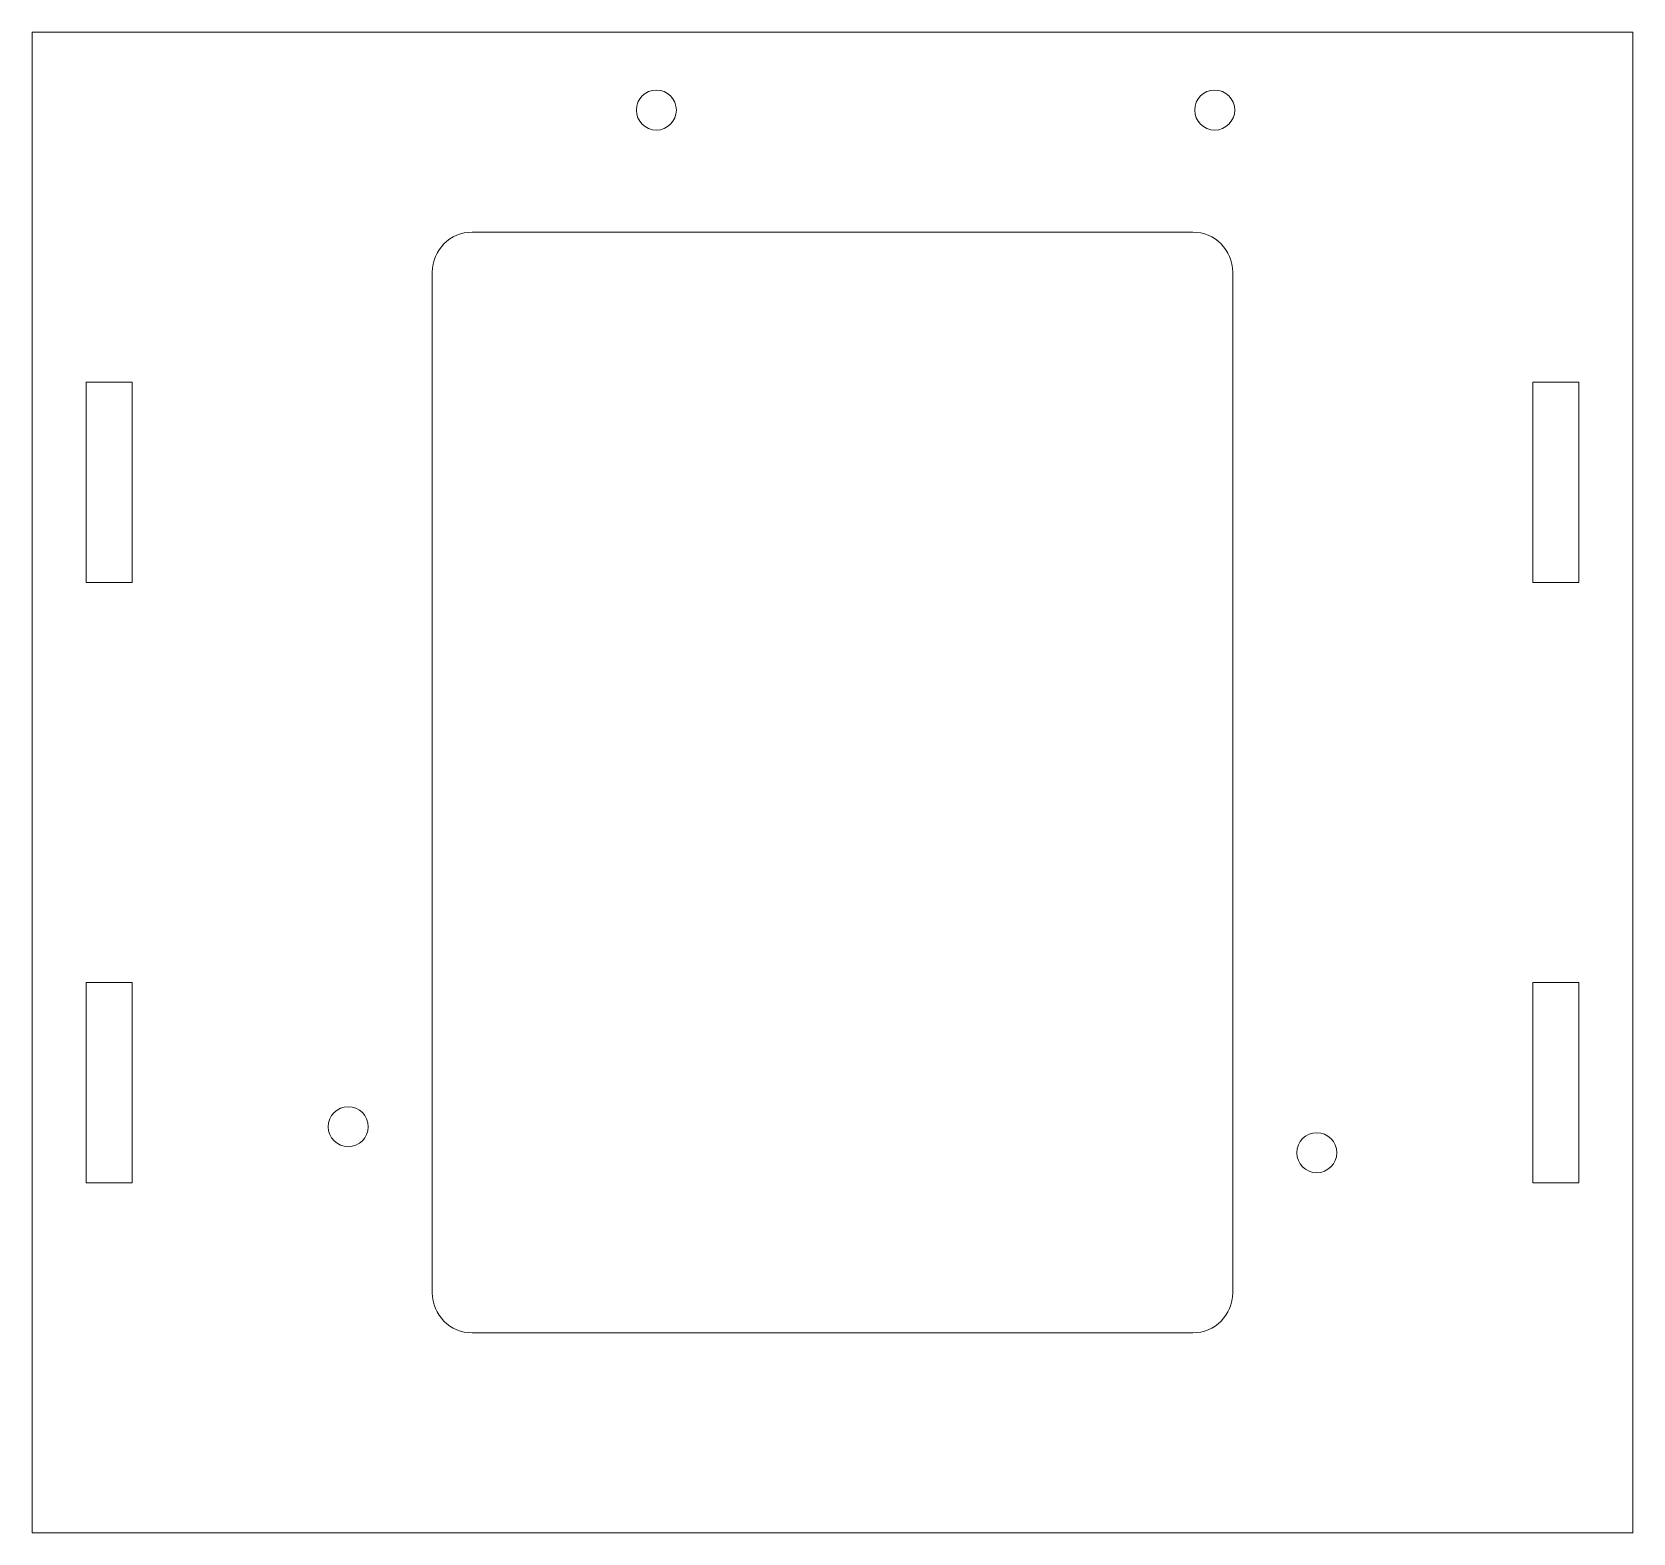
# Model space of a CAD drawing. Header units: millimetres. Extents: x 0 to 80, y 0 to 75.
import ezdxf

# ---------------------------------------------------------------- set-up
doc = ezdxf.new("R2010")
doc.units = ezdxf.units.MM

msp = doc.modelspace()

# ---------------------------------------------------------------- linework, layer by layer
at = {"color": 7, "linetype": 'Continuous', "lineweight": 15}
for p, q in [((0, 75), (0, 0)), ((80, 75), (0, 75)), ((80, 0), (80, 75)), ((58, 65), (22, 65)), ((20, 63), (20, 12)), ((60, 12), (60, 63)), ((2.7, 47.5), (2.7, 57.5)), ((2.7, 57.5), (5, 57.5)), ((5, 57.5), (5, 47.5)), ((75, 47.5), (75, 57.5)), ((75, 57.5), (77.3, 57.5)), ((77.3, 57.5), (77.3, 47.5)), ((5, 47.5), (2.7, 47.5)), ((77.3, 47.5), (75, 47.5)), ((2.7, 17.5), (2.7, 27.5)), ((2.7, 27.5), (5, 27.5)), ((5, 27.5), (5, 17.5)), ((75, 17.5), (75, 27.5)), ((75, 27.5), (77.3, 27.5)), ((77.3, 27.5), (77.3, 17.5)), ((5, 17.5), (2.7, 17.5)), ((77.3, 17.5), (75, 17.5)), ((22, 10), (58, 10)), ((0, 0), (80, 0))]:
    msp.add_line(p, q, dxfattribs=at)
for centre in [(31.2, 71.1), (59.1, 71.1), (15.8, 20.3), (64.2, 19)]:
    msp.add_circle(centre, 1, dxfattribs=at)
for centre, start, end in [((22, 63), 90, 180), ((58, 63), 0, 90), ((22, 12), 180, 270), ((58, 12), 270, 0)]:
    msp.add_arc(centre, 2, start, end, dxfattribs=at)

doc.saveas('drawing.dxf')
